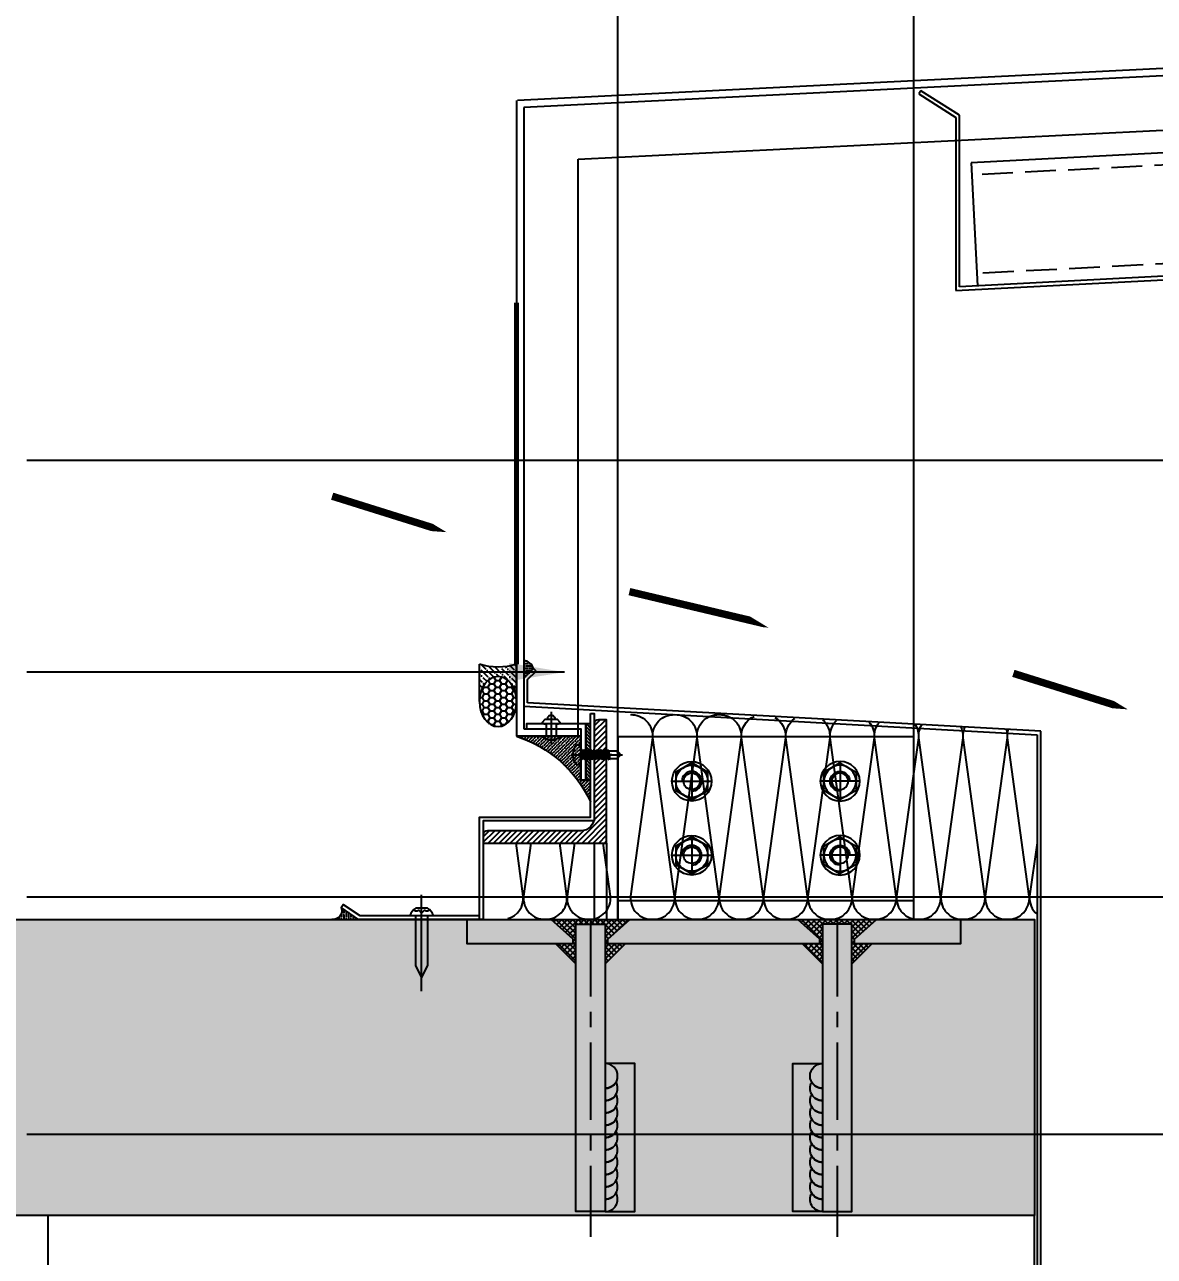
# Model space of a CAD drawing. Extents: x -8792 to 174344, y -43961 to 62816.
# Drawn here: x 20440.2 to 20898.1, y -8611.7 to -8112.2 of the extents above; entities that cross this region are included whole.
import ezdxf
from ezdxf.xclip import XClip

# ---------------------------------------------------------------- set-up
doc = ezdxf.new("R2010")
doc.units = 0
doc.header["$LTSCALE"] = 50
doc.header["$XCLIPFRAME"] = 0
for name, pattern in [('( Hidden )', [0.375, 0.25, -0.125]), ('__DASH', [0.35, 0.25, -0.1]), ('CENTER', [2, 1.25, -0.25, 0.25, -0.25]), ('DASH', [0.35, 0.25, -0.1]), ('DASHED', [0.75, 0.5, -0.25]), ('DOT2', [0.125, 0, -0.125]), ('HIDDEN', [0.375, 0.25, -0.125]), ('JIS_08_15', [17.25, 15, -0.75, 0.75, -0.75])]:
    doc.linetypes.add(name, pattern=pattern)
for name, color, linetype in [('#不锈钢', 25, 'Continuous'), ('#分隔线', 1, 'JIS_08_15'), ('#填充层', 8, 'Continuous'), ('#标注', 1, 'Continuous'), ('#结构边线+内凹外凸边线', 5, 'Continuous'), ('#胶', 95, 'Continuous'), ('#虚线', 8, 'HIDDEN'), ('#配件', 11, 'Continuous'), ('#钢型材', 34, 'Continuous'), ('#钢材', 34, 'Continuous'), ('#铝型材', 3, 'Continuous'), ('#铝板', 2, 'Continuous'), ('0-焊缝', 10, 'Continuous'), ('1 标注线 辅助线', 1, 'CENTER'), ('6 附件', 6, 'Continuous'), ('8 填充 焊缝', 8, 'Continuous'), ('A-FLOR-OTLN', 4, 'DOT2'), ('C-PLNT', 7, 'Continuous'), ('PUB_DIM', 3, 'Continuous'), ('STEEL', 34, 'Continuous'), ('吊顶', 7, 'Continuous'), ('螺钉', 233, 'Continuous')]:
    doc.layers.add(name, color=color, linetype=linetype)
doc.styles.add('JHZX', font='jrs.shx', dxfattribs={"width": 0.6, "bigfont": 'jhz.shx'})
doc.dimstyles.new('JZBZ-15', dxfattribs={"dimscale": 15, "dimtxt": 3, "dimasz": 1.5, "dimexe": 1, "dimexo": 1, "dimgap": 0.5, "dimtad": 1, "dimdec": 0, "dimdsep": 46, "dimtxsty": 'JHZX', "dimblk1": 'ARCHTICK', "dimblk2": 'ARCHTICK', "dimsah": 1, "dimcen": 0, "dimclrd": 1, "dimclre": 1, "dimclrt": 2, "dimadec": 3, "dimazin": 2, "dimtfac": 1, "dimtdec": 0, "dimtix": 1, "dimtmove": 0, "dimatfit": 3, "dimfxl": 0, "dimtolj": 1, "dimlwd": -1, "dimlwe": -1, "dimarcsym": 0})

# ---------------------------------------------------------------- blocks, each defined once
blk = doc.blocks.new('A$Cbd8d7c8c')
at = {"layer": 'A-FLOR-OTLN', "color": 8}
blk.add_lwpolyline([(-22721.24937731028, -15689.86968211655), (-43719.41647269274, -33393.16188598087, 0.413755730742382), (-43991.60535459826, -36560.98194338084, 0.1896724665796431), (122158.1740942716, -126683.0426204044, 0.414786072981368), (124666.0152100509, -124719.4948140864), (133885.1673546026, -48361.88285301649, 0.379931253570586), (116453.2507597166, -23207.94787260017, 0.2364517045148016)], format="xyb", dxfattribs=at)
at = {"layer": '吊顶', "const_width": 3}
blk.add_lwpolyline([(36525.16269515478, -42886.23891143122, 0.056654023901928), (31389.80361110461, -41079.322920529), (30859.08537955373, -40957.77536884585, -0.1125361045485018), (21289.4537036519, -36343.71662567847, -0.0289167358602449), (3039.011338204145, -19971.01165417739, 0.4135317777718731), (-633.6185435920488, -19953.37917324936), (-31397.94016679469, -50352.84389940772, 0.4147813061863365), (-31416.3285705545, -54033.31448566628, 0.1704916733923174), (123964.2830003048, -129414.7104053417, 0.4125640170375961), (126841.1750901889, -127143.2247624403), (136317.5030562885, -48655.55449670245, 1.269194860891986), (87076.80076918215, -54393.31561949174)], format="xyb", dxfattribs=at)
blk = doc.blocks.new('A$C4b3b7db2')
at = {"layer": '#铝型材', "color": 8, "linetype": '( Hidden )', "ltscale": 50}
blk.add_lwpolyline([(92, -30), (0, -30), (0, 0), (200, 0), (200, -30), (108, -30), (108, -669.8888342217542), (200, -669.8888342217542), (200, -699.8888342217542), (0, -699.8888342217542), (0, -669.8888342217542), (92, -669.8888342217542)], close=True, dxfattribs=at)
blk = doc.blocks.new('A$C786C1F8B')
at = {"color": 1, "linetype": 'CENTER', "ltscale": 2.357947691000002}
blk.add_line((4.000050315342378, 20.93265693001376), (4.000050315371482, 0), dxfattribs=at)
at = {"color": 3, "linetype": 'Continuous'}
for p, q in [((5.031534237787127e-05, 18.60181329183615), (5.031534237787127e-05, 16.87833790885634)), ((5.031534237787127e-05, 16.87833790885634), (2.250050315342378, 16.87833790885634)), ((1.890050315356348, 15.7748790700789), (2.450050315354019, 16.09819522082398)), ((1.890050315356348, 15.7748790700789), (2.450050315354019, 15.45156291933381)), ((2.250050315342378, 16.87833790885634), (6.31005031534005, 16.87833790885634)), ((2.450050315354019, 16.67833790885561), (2.450050315354019, 16.09819522082398)), ((2.450050315354019, 15.45156291933381), (2.450050315354019, 14.69819522082616)), ((3.600050315348199, 19.96601854217806), (3.600050315348199, 19.57833790885707)), ((3.600050315348199, 19.57833790885707), (4.400050315336557, 19.57833790885707)), ((4.400050315336557, 19.96601854217806), (4.400050315336557, 19.57833790885707)), ((5.550050315330736, 16.25848059688724), (6.110050315357512, 16.58179674763596)), ((5.550050315330736, 16.25848059688724), (5.550050315330736, 15.50511289837959)), ((5.550050315330736, 15.50511289837959), (6.110050315357512, 15.18179674763451)), ((5.550050315330736, 14.85848059688942), (6.110050315357512, 15.18179674763451)), ((6.110050315357512, 16.67833790885561), (6.110050315357512, 16.58179674763596)), ((6.31005031534005, 16.87833790885634), (8.000050315342378, 16.87833790885634)), ((8.000050315342378, 18.60181329183615), (8.000050315342378, 16.87833790885634)), ((1.890050315356348, 14.37487907007744), (2.450050315354019, 14.69819522082616)), ((1.890050315356348, 14.37487907007744), (2.450050315354019, 14.05156291933235)), ((1.890050315356348, 12.97487907007962), (2.450050315354019, 13.29819522082471)), ((1.890050315356348, 12.97487907007962), (2.450050315354019, 12.6515629193309)), ((1.890050315356348, 11.57487907007817), (2.450050315354019, 11.89819522082325)), ((1.890050315356348, 11.57487907007817), (2.450050315354019, 11.25156291933308)), ((1.890050315356348, 10.17487907008035), (2.450050315354019, 10.49819522082544)), ((1.890050315356348, 10.17487907008035), (2.450050315354019, 9.851562919331627)), ((2.450050315354019, 14.05156291933235), (2.450050315354019, 13.29819522082471)), ((2.450050315354019, 12.6515629193309), (2.450050315354019, 11.89819522082325)), ((2.450050315354019, 11.25156291933308), (2.450050315354019, 10.49819522082544)), ((5.550050315330736, 14.85848059688942), (5.550050315330736, 14.10511289838178)), ((5.550050315330736, 14.10511289838178), (6.110050315357512, 13.78179674763305)), ((5.550050315330736, 13.45848059688797), (6.110050315357512, 13.78179674763305)), ((5.550050315330736, 13.45848059688797), (5.550050315330736, 12.70511289838032)), ((5.550050315330736, 12.70511289838032), (6.110050315357512, 12.38179674763524)), ((5.550050315330736, 12.05848059688651), (6.110050315357512, 12.38179674763524)), ((5.550050315330736, 12.05848059688651), (5.550050315330736, 11.30511289837887)), ((5.550050315330736, 11.30511289837887), (6.110050315357512, 10.98179674763378)), ((5.550050315330736, 10.65848059688869), (6.110050315357512, 10.98179674763378)), ((5.550050315330736, 10.65848059688869), (5.550050315330736, 9.905112898381049)), ((5.550050315330736, 10.65848059688869), (5.550050315330736, 9.905112898381049)), ((1.890050315356348, 8.774879070078896), (2.450050315354019, 9.098195220823982)), ((1.890050315356348, 8.774879070078896), (2.450050315354019, 8.45156291933381)), ((1.890050315356348, 7.374879070077441), (2.450050315354019, 7.698195220826165)), ((1.890050315356348, 7.374879070077441), (2.450050315354019, 7.051562919332355)), ((1.890050315356348, 5.974879070079623), (2.450050315354019, 6.298195220824709)), ((1.890050315356348, 5.974879070079623), (2.450050315354019, 5.651562919334538)), ((2.450050315354019, 9.851562919331627), (2.450050315354019, 9.098195220823982)), ((2.450050315354019, 8.45156291933381), (2.450050315354019, 7.698195220826165)), ((2.450050315354019, 7.051562919332355), (2.450050315354019, 6.298195220824709)), ((2.450050315354019, 5.651562919334538), (2.450050315383123, 2.128337908856338)), ((3.7356233781029, 5.405611094254709), (4.30005031535984, 0.8783379088563379)), ((5.550050315330736, 9.905112898381049), (6.110050315357512, 9.581796747635963)), ((5.550050315330736, 9.258480596887239), (6.110050315357512, 9.581796747635963)), ((5.550050315330736, 9.258480596887239), (5.550050315330736, 8.505112898379593)), ((5.550050315330736, 8.505112898379593), (6.110050315357512, 8.181796747634507)), ((5.550050315330736, 7.858480596889422), (6.110050315357512, 8.181796747634507)), ((5.550050315330736, 7.858480596889422), (5.550050315330736, 7.105112898381776)), ((5.550050315330736, 7.105112898381776), (6.110050315357512, 6.78179674763669)), ((5.550050315330736, 6.458480596887966), (6.110050315357512, 6.78179674763669)), ((5.550050315330736, 6.458480596887966), (5.550050315330736, 5.705112898380321)), ((5.550050315330736, 5.705112898380321), (6.110050315357512, 5.381796747635235)), ((5.550050315330736, 5.058480596890149), (6.110050315357512, 5.381796747635235)), ((5.550050315330736, 5.058480596890149), (5.55005031535984, 2.128337908856338)), ((3.700050315383123, 0.8783379088563379), (2.450050315383123, 2.128337908856338)), ((4.000050315371482, 0.8783379088563379), (3.700050315383123, 0.8783379088563379)), ((4.000050315371482, 0.8783379088563379), (4.30005031535984, 0.8783379088563379)), ((4.30005031535984, 0.8783379088563379), (5.55005031535984, 2.128337908856338))]:
    blk.add_line(p, q, dxfattribs=at)
at = {"color": 6, "linetype": 'Continuous'}
for p, q in [((1.890050315356348, 15.7748790700789), (6.110050315357512, 15.18179674763451)), ((2.310099309572252, 16.87833790885634), (5.550050315330736, 16.25848059688724)), ((2.450050315354019, 16.09819522082398), (5.550050315330736, 15.50511289837959)), ((2.450050315354019, 15.45156291933381), (5.550050315330736, 14.85848059688942)), ((4.000050315342378, 16.87833790885634), (6.110050315357512, 16.58179674763596)), ((1.890050315356348, 14.37487907007744), (6.110050315357512, 13.78179674763305)), ((1.890050315356348, 12.97487907007962), (6.110050315357512, 12.38179674763524)), ((1.890050315356348, 11.57487907007817), (6.110050315357512, 10.98179674763378)), ((1.890050315356348, 10.17487907008035), (6.110050315357512, 9.581796747635963)), ((2.450050315354019, 14.69819522082616), (5.550050315330736, 14.10511289838178)), ((2.450050315354019, 14.05156291933235), (5.550050315330736, 13.45848059688797)), ((2.450050315354019, 13.29819522082471), (5.550050315330736, 12.70511289838032)), ((2.450050315354019, 12.6515629193309), (5.550050315330736, 12.05848059688651)), ((2.450050315354019, 11.89819522082325), (5.550050315330736, 11.30511289837887)), ((2.450050315354019, 11.25156291933308), (5.550050315330736, 10.65848059688869)), ((2.450050315354019, 10.49819522082544), (5.550050315330736, 9.905112898381049)), ((1.890050315356348, 8.774879070078896), (6.110050315357512, 8.181796747634507)), ((1.890050315356348, 7.374879070077441), (6.110050315357512, 6.78179674763669)), ((1.890050315356348, 5.974879070079623), (3.676066081156023, 5.723870923560753)), ((2.450050315354019, 9.851562919331627), (5.550050315330736, 9.258480596887239)), ((2.450050315354019, 9.098195220823982), (5.550050315330736, 8.505112898379593)), ((2.450050315354019, 8.45156291933381), (5.550050315330736, 7.858480596889422)), ((2.450050315354019, 7.698195220826165), (5.550050315330736, 7.105112898381776)), ((2.450050315354019, 7.051562919332355), (5.550050315330736, 6.458480596887966)), ((2.450050315354019, 6.298195220824709), (4.000050315342378, 6.001654059604334)), ((2.450050315354019, 5.651562919334538), (3.7356233781029, 5.405611094254709)), ((4.215267155523179, 5.960479445602687), (5.550050315330736, 5.705112898380321)), ((4.24100719919079, 5.308922639313096), (5.550050315330736, 5.058480596890149)), ((4.416406301956158, 5.619822890963405), (6.110050315357512, 5.381796747635235))]:
    blk.add_line(p, q, dxfattribs=at)
at = {"color": 3, "linetype": 'Continuous'}
for centre, radius, start, end in [((4.000050315342378, 13.47833790885488), 6.5, 93.52812334123192, 127.9798724443311), ((2.250050315342378, 16.67833790885561), 0.2, 0, 90), ((4.000050315342378, 13.47833790885488), 6.5, 52.02012755566894, 86.47187665876807), ((6.31005031534005, 16.67833790885561), 0.2, 90, 180), ((4.039970957644982, 5.62726745161126), 0.3765089506585422, 302.2726027206222, 216.0658530138808), ((1.447966982028447, -1.348745424478693), 3.618601872809016, 37.98492290312215, 73.92320238414577)]:
    blk.add_arc(centre, radius, start, end, dxfattribs=at)
blk = doc.blocks.new('*U287')
at = {"layer": '#分隔线', "ltscale": 0.3}
blk.add_line((9.913205573593586, 0), (-2.882767404109472, 0), dxfattribs=at)
at = {"layer": '#配件', "linetype": 'ByBlock'}
for p, q in [((0, 3.821908176332613), (0, -3.821908176274405)), ((4.999999012852641, 2), (0, 2)), ((4.999999012852641, 2), (4.999999012852641, 3.004293309466448)), ((4.999999012852641, -2), (0, -2)), ((4.999999012852641, -3.004293309437344), (4.999999012852641, -2))]:
    blk.add_line(p, q, dxfattribs=at)
blk.add_lwpolyline([(4.999999012852641, 3.004293309466448), (5.579319339882204, 3.667660129780415), (6.832986630903179, 2.562048547551967), (6.832986630903179, 0), (6.832986630903179, -2.562048547522863), (5.579319339882204, -3.667660129751312), (4.999999012852641, -3.004293309437344)], dxfattribs=at)
for centre, radius, start, end in [((3.465036162175238, 2.91038304567337e-11), 5.158823287655178, 132.196227198181, 227.8037728018191), ((-3.643940506677609, -1.455191522836685e-11), 2.440931445751696, 329.432913049533, 30.56708695069135), ((7.216628063466487, 2.91038304567337e-11), 1.402975053410337, 254.1304234193362, 105.8695765806638)]:
    blk.add_arc(centre, radius, start, end, dxfattribs=at)
blk = doc.blocks.new('*U103')
at = {"layer": '#分隔线'}
blk.add_line((30.66860007832906, 0), (-8.38278161433982, 0), dxfattribs=at)
at = {"layer": '#配件'}
blk.add_line((0, -2.5), (0, 2.5), dxfattribs=at)
blk.add_lwpolyline([(20.18475842155772, 2.5), (0, 2.5), (0, 4.799473508202937, 0.1987875708549928), (-2.982007231388707, 2.404620629298734), (-2.982007231388707, -2.404620629298734, 0.1987875708549928), (0, -4.799473508202937), (0, -2.5), (20.18475842155772, -2.5), (25.18475842155772, 0)], format="xyb", close=True, dxfattribs=at)
blk.add_lwpolyline([(-2.405478117696475, 3.241080682535539), (-1.989523576659849, 2.697537445696071, -0.3041411960105829), (-1.919753829861293, 1.586166758497711), (-1.974378411046928, 1.492467178977677, 0.4444518221764115), (-1.748892736941343, 0.7852682584780268), (-1.150748449959792, 0.1354494374390924, -0.3901742988439682), (-1.150748449959792, -0.1354494440020062), (-1.748892736941343, -0.7852682584634749, 0.4444518221764115), (-1.974378411046928, -1.492467178977677), (-1.919753829861293, -1.586166758497711, -0.3041411960105829), (-1.989523576659849, -2.697537445681519), (-2.405478117696475, -3.241080682535539)], format="xyb", dxfattribs=at)
blk = doc.blocks.new('truytiyuiyuo')
at = {"layer": '#胶'}
h = blk.add_hatch(dxfattribs=at)
h.set_pattern_fill('ANSI36', color=256, style=0)
h.set_pattern_definition([(45, (0, 0), (0.8418990113502336, 3.086963041617522), [3.96875, -0.79375, 0, -0.79375])])
edge = h.paths.add_edge_path()
edge.add_arc((11556.70584332831, 2369.092342191839), 25.94925472622341, 73.20036838979586, 90.00000000000803)
edge.add_line((11556.7058433283, 2395.041596918061), (11556.7058433283, 2398.934117910302))
edge.add_line((11556.7058433283, 2398.934117910302), (11556.88990254223, 2398.93716858482))
edge.add_line((11556.88990254222, 2398.937168584821), (11557.07385088576, 2398.946318770766))
edge.add_line((11557.07385088576, 2398.946318770766), (11557.2575775553, 2398.961562956407))
edge.add_line((11557.2575775553, 2398.961562956407), (11557.44097188077, 2398.982891959217))
edge.add_line((11557.44097188077, 2398.982891959216), (11557.6239233923, 2399.010292931401))
edge.add_line((11557.6239233923, 2399.010292931402), (11557.80632188672, 2399.04374936764))
edge.add_line((11557.80632188672, 2399.04374936764), (11557.98805749401, 2399.083241115026))
edge.add_line((11557.988057494, 2399.083241115026), (11558.16902074342, 2399.128744385208))
edge.add_line((11558.16902074342, 2399.128744385208), (11558.34910262948, 2399.180231768717))
edge.add_line((11558.34910262948, 2399.180231768717), (11558.52819467758, 2399.237672251479))
edge.add_line((11558.52819467758, 2399.237672251479), (11558.70618900936, 2399.301031233495))
edge.add_line((11558.70618900936, 2399.301031233495), (11558.88297840771, 2399.370270549682))
edge.add_line((11558.88297840771, 2399.370270549683), (11559.05845638129, 2399.445348492867))
edge.add_line((11559.05845638129, 2399.445348492867), (11559.23251722874, 2399.526219838903))
edge.add_line((11559.23251722874, 2399.526219838903), (11559.40505610231, 2399.612835873916))
edge.add_line((11559.40505610231, 2399.612835873916), (11559.57596907104, 2399.705144423644))
edge.add_line((11559.57596907104, 2399.705144423644), (11559.74515318334, 2399.80308988487))
edge.add_line((11559.74515318334, 2399.80308988487), (11559.91250652903, 2399.906613258909))
edge.add_line((11559.91250652903, 2399.906613258909), (11560.07792830071, 2400.015652187152))
edge.add_line((11560.07792830071, 2400.015652187152), (11560.2413188545, 2400.130140988626))
edge.add_line((11560.24131885449, 2400.130140988626), (11560.40257977002, 2400.250010699559))
edge.add_line((11560.40257977002, 2400.250010699559), (11560.56161390975, 2400.375189114917))
edge.add_line((11560.56161390975, 2400.375189114917), (11560.71832547745, 2400.505600831906))
edge.add_line((11560.71832547745, 2400.505600831906), (11560.87262007595, 2400.641167295382))
edge.add_line((11560.87262007595, 2400.641167295382), (11561.02440476393, 2400.781806845177))
edge.add_line((11561.02440476393, 2400.781806845178), (11561.17358811199, 2400.927434765286))
edge.add_line((11561.17358811199, 2400.927434765286), (11561.32008025766, 2401.077963334895))
edge.add_line((11561.32008025765, 2401.077963334895), (11561.46379295953, 2401.233301881221))
edge.add_line((11561.46379295953, 2401.233301881221), (11561.60463965045, 2401.393356834134))
edge.add_line((11561.60463965045, 2401.393356834134), (11561.74253548965, 2401.558031782513))
edge.add_line((11561.74253548965, 2401.558031782513), (11561.87739741383, 2401.727227532329))
edge.add_line((11561.87739741383, 2401.727227532329), (11562.0091441872, 2401.900842166388))
edge.add_line((11562.0091441872, 2401.900842166388), (11562.13769645044, 2402.078771105727))
edge.add_line((11562.13769645043, 2402.078771105726), (11562.26297676846, 2402.260907172604))
edge.add_line((11562.26297676846, 2402.260907172605), (11562.3849096771, 2402.447140655065))
edge.add_line((11562.3849096771, 2402.447140655065), (11562.50342172852, 2402.637359373023))
edge.add_line((11562.50342172852, 2402.637359373023), (11562.6184415355, 2402.831448745836))
edge.add_line((11562.6184415355, 2402.831448745836), (11562.7298998144, 2403.029291861321))
edge.add_line((11562.7298998144, 2403.029291861321), (11562.83772942693, 2403.230769546185))
edge.add_line((11562.83772942694, 2403.230769546185), (11562.94186542057, 2403.435760437804))
edge.add_line((11562.94186542057, 2403.435760437804), (11563.04224506767, 2403.64414105733))
edge.add_line((11563.04224506767, 2403.64414105733), (11563.1388079033, 2403.85578588407))
edge.add_line((11563.1388079033, 2403.85578588407), (11563.23149576161, 2404.070567431093))
edge.add_line((11563.23149576161, 2404.070567431093), (11563.32025281091, 2404.288356322028))
edge.add_line((11563.32025281091, 2404.288356322028), (11563.40502558726, 2404.509021368989))
edge.add_line((11563.40502558726, 2404.509021368988), (11563.48576302673, 2404.732429651603))
edge.add_line((11563.48576302673, 2404.732429651604), (11563.56241649608, 2404.958446597077))
edge.add_line((11563.56241649608, 2404.958446597076), (11563.63493982213, 2405.186936061251))
edge.add_line((11563.63493982213, 2405.186936061251), (11563.70328931956, 2405.417760410617))
edge.add_line((11563.70328931956, 2405.417760410617), (11563.76742381717, 2405.650780605219))
edge.add_line((11563.76742381717, 2405.650780605219), (11563.82730468274, 2405.885856282403))
edge.add_line((11563.82730468274, 2405.885856282403), (11563.88289584629, 2406.122845841373))
edge.add_line((11563.88289584629, 2406.122845841373), (11563.93416382176, 2406.361606528479))
edge.add_line((11563.93416382176, 2406.361606528479), (11563.98107772726, 2406.601994523211))
edge.add_line((11563.98107772726, 2406.601994523211), (11564.02360930359, 2406.84386502483))
edge.add_line((11564.02360930359, 2406.84386502483), (11564.06173293132, 2407.08707233959))
edge.add_line((11564.06173293132, 2407.08707233959), (11564.09542564621, 2407.331469968499))
edge.add_line((11564.09542564622, 2407.331469968499), (11564.12466715303, 2407.576910695563))
edge.add_line((11564.12466715303, 2407.576910695563), (11564.14943983779, 2407.823246676467))
edge.add_line((11564.14943983779, 2407.823246676467), (11564.16972877834, 2408.070329527625))
edge.add_line((11564.16972877834, 2408.070329527625), (11564.18552175339, 2408.318010415569))
edge.add_line((11564.18552175339, 2408.318010415569), (11564.19680924984, 2408.566140146592))
edge.add_line((11564.19680924984, 2408.566140146592), (11564.20358446852, 2408.814569256623))
edge.add_line((11564.20358446852, 2408.814569256623), (11564.2058433283, 2409.063148101255))
edge.add_line((11564.2058433283, 2409.063148101254), (11564.2058433283, 2393.934117910303))
edge = h.paths.add_edge_path()
edge.add_arc((11556.70584332831, 2369.092342191838), 25.9492547262234, 90.00000000000803, 106.799631610208)
edge.add_line((11549.20584332831, 2393.934117910302), (11549.20584332831, 2409.063148101288))
edge.add_line((11549.20584332831, 2409.063148101289), (11549.20810218809, 2408.814569256623))
edge.add_line((11549.20810218809, 2408.814569256622), (11549.21487740677, 2408.566140146592))
edge.add_line((11549.21487740677, 2408.566140146592), (11549.22616490322, 2408.318010415569))
edge.add_line((11549.22616490322, 2408.31801041557), (11549.24195787827, 2408.070329527626))
edge.add_line((11549.24195787826, 2408.070329527625), (11549.26224681882, 2407.823246676467))
edge.add_line((11549.26224681882, 2407.823246676467), (11549.28701950357, 2407.576910695563))
edge.add_line((11549.28701950357, 2407.576910695563), (11549.31626101039, 2407.331469968499))
edge.add_line((11549.31626101039, 2407.331469968499), (11549.34995372529, 2407.087072339591))
edge.add_line((11549.34995372528, 2407.087072339591), (11549.38807735302, 2406.84386502483))
edge.add_line((11549.38807735302, 2406.84386502483), (11549.43060892935, 2406.601994523211))
edge.add_line((11549.43060892935, 2406.601994523211), (11549.47752283484, 2406.361606528479))
edge.add_line((11549.47752283484, 2406.361606528479), (11549.52879081032, 2406.122845841373))
edge.add_line((11549.52879081032, 2406.122845841373), (11549.58438197386, 2405.885856282404))
edge.add_line((11549.58438197386, 2405.885856282403), (11549.64426283944, 2405.650780605219))
edge.add_line((11549.64426283944, 2405.650780605219), (11549.70839733705, 2405.417760410617))
edge.add_line((11549.70839733705, 2405.417760410617), (11549.77674683448, 2405.186936061251))
edge.add_line((11549.77674683448, 2405.186936061251), (11549.84927016053, 2404.958446597076))
edge.add_line((11549.84927016053, 2404.958446597076), (11549.92592362988, 2404.732429651603))
edge.add_line((11549.92592362988, 2404.732429651604), (11550.00666106934, 2404.509021368989))
edge.add_line((11550.00666106934, 2404.509021368988), (11550.0914338457, 2404.288356322027))
edge.add_line((11550.0914338457, 2404.288356322028), (11550.18019089499, 2404.070567431093))
edge.add_line((11550.18019089499, 2404.070567431093), (11550.27287875331, 2403.85578588407))
edge.add_line((11550.27287875331, 2403.85578588407), (11550.36944158893, 2403.64414105733))
edge.add_line((11550.36944158893, 2403.64414105733), (11550.46982123604, 2403.435760437804))
edge.add_line((11550.46982123604, 2403.435760437804), (11550.57395722967, 2403.230769546185))
edge.add_line((11550.57395722967, 2403.230769546186), (11550.6817868422, 2403.029291861321))
edge.add_line((11550.6817868422, 2403.029291861321), (11550.79324512111, 2402.831448745836))
edge.add_line((11550.79324512111, 2402.831448745836), (11550.90826492809, 2402.637359373024))
edge.add_line((11550.90826492809, 2402.637359373023), (11551.02677697951, 2402.447140655065))
edge.add_line((11551.02677697951, 2402.447140655065), (11551.14870988815, 2402.260907172604))
edge.add_line((11551.14870988815, 2402.260907172605), (11551.27399020617, 2402.078771105727))
edge.add_line((11551.27399020617, 2402.078771105726), (11551.40254246941, 2401.900842166388))
edge.add_line((11551.40254246941, 2401.900842166388), (11551.53428924278, 2401.72722753233))
edge.add_line((11551.53428924278, 2401.727227532329), (11551.66915116695, 2401.558031782513))
edge.add_line((11551.66915116695, 2401.558031782513), (11551.80704700615, 2401.393356834133))
edge.add_line((11551.80704700616, 2401.393356834134), (11551.94789369708, 2401.233301881221))
edge.add_line((11551.94789369708, 2401.233301881221), (11552.09160639895, 2401.077963334895))
edge.add_line((11552.09160639895, 2401.077963334895), (11552.23809854461, 2400.927434765286))
edge.add_line((11552.23809854461, 2400.927434765286), (11552.38728189267, 2400.781806845177))
edge.add_line((11552.38728189267, 2400.781806845178), (11552.53906658066, 2400.641167295382))
edge.add_line((11552.53906658066, 2400.641167295382), (11552.69336117915, 2400.505600831906))
edge.add_line((11552.69336117915, 2400.505600831906), (11552.85007274686, 2400.375189114917))
edge.add_line((11552.85007274686, 2400.375189114917), (11553.00910688658, 2400.250010699559))
edge.add_line((11553.00910688658, 2400.250010699559), (11553.17036780211, 2400.130140988627))
edge.add_line((11553.17036780211, 2400.130140988627), (11553.3337583559, 2400.015652187152))
edge.add_line((11553.3337583559, 2400.015652187152), (11553.49918012758, 2399.906613258909))
edge.add_line((11553.49918012758, 2399.906613258909), (11553.66653347327, 2399.803089884869))
edge.add_line((11553.66653347327, 2399.803089884869), (11553.83571758557, 2399.705144423644))
edge.add_line((11553.83571758557, 2399.705144423644), (11554.00663055429, 2399.612835873916))
edge.add_line((11554.00663055429, 2399.612835873916), (11554.17916942787, 2399.526219838903))
edge.add_line((11554.17916942787, 2399.526219838903), (11554.35323027531, 2399.445348492867))
edge.add_line((11554.35323027531, 2399.445348492867), (11554.5287082489, 2399.370270549682))
edge.add_line((11554.5287082489, 2399.370270549682), (11554.70549764724, 2399.301031233495))
edge.add_line((11554.70549764724, 2399.301031233495), (11554.88349197903, 2399.237672251479))
edge.add_line((11554.88349197903, 2399.237672251479), (11555.06258402713, 2399.180231768717))
edge.add_line((11555.06258402713, 2399.180231768717), (11555.24266591318, 2399.128744385207))
edge.add_line((11555.24266591319, 2399.128744385208), (11555.4236291626, 2399.083241115026))
edge.add_line((11555.4236291626, 2399.083241115026), (11555.60536476989, 2399.04374936764))
edge.add_line((11555.60536476989, 2399.043749367639), (11555.78776326431, 2399.010292931401))
edge.add_line((11555.78776326431, 2399.010292931402), (11555.97071477583, 2398.982891959217))
edge.add_line((11555.97071477583, 2398.982891959217), (11556.15410910131, 2398.961562956407))
edge.add_line((11556.15410910131, 2398.961562956407), (11556.33783577085, 2398.946318770766))
edge.add_line((11556.33783577085, 2398.946318770765), (11556.52178411438, 2398.93716858482))
edge.add_line((11556.52178411438, 2398.937168584821), (11556.7058433283, 2398.934117910302))
edge.add_line((11556.7058433283, 2398.934117910301), (11556.7058433283, 2395.041596918061))
at = {"layer": '#配件'}
h = blk.add_hatch(dxfattribs=at)
h.set_pattern_fill('HONEY', color=256, style=0)
h.set_pattern_definition([(0, (0, 0), (2.38125, 1.374815), [1.5875, -3.175]), (120, (0, 0), (-2.381249715503903, 1.374815492761695), [1.5875, -3.174999999999999]), (59.99999999999999, (0, 0), (2.844960973469313e-07, 2.749630492761694), [-3.175, 1.5875])])
edge = h.paths.add_edge_path()
edge.add_ellipse((11556.7058433283, 2409.063148101254), major_axis=(0, -10.12903019095288), ratio=0.7404460109807313, start_angle=0, end_angle=360)
at = {"layer": '#胶'}
for p, q in [((11549.20584332831, 2409.063148101254), (11549.20584332831, 2393.934117910302)), ((11564.2058433283, 2409.063148101254), (11564.20584332829, 2393.934117910306))]:
    blk.add_line(p, q, dxfattribs=at)
blk.add_arc((11556.70584332831, 2369.092342191838), 25.94925472622358, 73.20036838975699, 106.799631610243, dxfattribs=at)
at = {"layer": '#配件'}
blk.add_ellipse((11556.7058433283, 2409.063148101254), major_axis=(0, -10.12903019095288), ratio=0.7404460109807313, dxfattribs=at)
blk = doc.blocks.new('M8-6')
at = {"layer": '#分隔线', "ltscale": 0.3}
for p, q in [((0, 8), (0, -8)), ((-8, 0), (8, 0))]:
    blk.add_line(p, q, dxfattribs=at)
at = {"layer": '#配件', "linetype": 'ByBlock'}
blk.add_lwpolyline([(-6.469815450691385, -3.752776749734039), (0.03018454930861481, -7.505553499468078), (6.530184549308615, -3.752776749734039), (6.530184549308615, 3.752776749730401), (0.03018454930861481, 7.505553499460802), (-6.469815450691385, 3.752776749730401)], close=True, dxfattribs=at)
for centre, radius in [((0, 0), 8), ((0.03018454930861481, -3.637978807091713e-12), 6.5), ((0.03018454930861481, -3.637978807091713e-12), 3.323417653296062)]:
    blk.add_circle(centre, radius, dxfattribs=at)
blk.add_arc((0.03018454930861481, -3.637978807091713e-12), 4.0000000000027, 270, 180, dxfattribs=at)
blk = doc.blocks.new('*U101')
at = {"layer": '8 填充 焊缝'}
h = blk.add_hatch(dxfattribs=at)
h.set_pattern_fill('ANSI37', color=256, scale=0.5, style=0)
h.set_pattern_definition([(45, (12.25402859787573, 0), (-1.122532015133644, 1.122532015133644), []), (135, (12.25402859787573, 0), (-1.122532015133644, -1.122532015133644), [])])
h.paths.add_polyline_path([(-66, 0), (-50, 0), (-50, -2), (-56, -2), (-56, -8), (-57, -8)])
h.paths.add_polyline_path([(-64, -10), (-56, -10), (-56, -18)])
h.paths.add_polyline_path([(-57, -10), (-57, -8), (-56, -8), (-56, -10)])
h.paths.add_polyline_path([(-44, -10), (-44, -8), (-43, -8), (-43, -10)])
h.paths.add_polyline_path([(-43, -8), (-44, -8), (-44, -2), (-50, -2), (-50, 0), (-34, 0)])
h.paths.add_polyline_path([(-44, -18), (-44, -10), (-36, -10)])
h = blk.add_hatch(dxfattribs=at)
h.set_pattern_fill('ANSI37', color=256, scale=0.5, style=0)
h.set_pattern_definition([(45, (-194.1756547626883, 772.9268392255399), (-1.122532015133644, 1.122532015133644), []), (135, (-194.1756547626883, 772.9268392255399), (-1.122532015133644, -1.122532015133644), [])])
h.paths.add_polyline_path([(66, 0), (50, 0), (50, -2), (56, -2), (56, -8), (57, -8)])
h.paths.add_polyline_path([(64, -10), (56, -10), (56, -18)])
h.paths.add_polyline_path([(57, -10), (57, -8), (56, -8), (56, -10)])
h.paths.add_polyline_path([(44, -10), (44, -8), (43, -8), (43, -10)])
h.paths.add_polyline_path([(43, -8), (44, -8), (44, -2), (50, -2), (50, 0), (34, 0)])
h.paths.add_polyline_path([(44, -18), (44, -10), (36, -10)])
at = {"layer": '0-焊缝'}
for points in [[(-43.99999999999997, -118.5024274089374, 0.5773502691896258), (-39.66987298107779, -111.0024274089374, -0.2679491924311225), (-43.99999999999997, -113.5024274089374, 0.5773502691896258), (-39.66987298107779, -106.0024274089374, -0.2679491924311225), (-43.99999999999997, -108.5024274089374, 0.5773502691896258), (-39.66987298107779, -101.0024274089374, -0.2679491924311225), (-43.99999999999997, -103.5024274089374, 0.5773502691896258), (-39.66987298107779, -96.00242740893736, -0.2679491924311225), (-43.99999999999997, -98.50242740893736, 0.5773502691896258), (-39.66987298107779, -91.00242740893736, -0.2679491924311225), (-43.99999999999997, -93.50242740893736, 0.5773502691896258), (-39.66987298107779, -86.00242740893736, -0.2679491924311225), (-43.99999999999997, -88.50242740893736, 0.5773502691896258), (-39.66987298107779, -81.00242740893736, -0.2679491924311225), (-43.99999999999997, -83.50242740893736, 0.5773502691896258), (-39.66987298107779, -76.00242740893736, -0.2679491924311225), (-43.99999999999997, -78.50242740893736, 0.5773502691896258), (-39.66987298107779, -71.00242740893736, -0.2679491924311225), (-43.99999999999997, -73.50242740893736, 0.5773502691896258), (-39.66987298107779, -66.00242740893736, -0.2679491924311225), (-43.99999999999997, -68.50242740893736, 0.9999999999999999), (-43.99999999999997, -58.50242740893736, 0.9999999999999999)], [(44, -118.5024274089374, -0.5773502691896258), (39.66987298107782, -111.0024274089374, 0.2679491924311225), (44, -113.5024274089374, -0.5773502691896258), (39.66987298107782, -106.0024274089374, 0.2679491924311225), (44, -108.5024274089374, -0.5773502691896258), (39.66987298107782, -101.0024274089374, 0.2679491924311225), (44, -103.5024274089374, -0.5773502691896258), (39.66987298107782, -96.00242740893736, 0.2679491924311225), (44, -98.50242740893736, -0.5773502691896258), (39.66987298107782, -91.00242740893736, 0.2679491924311225), (44, -93.50242740893736, -0.5773502691896258), (39.66987298107782, -86.00242740893736, 0.2679491924311225), (44, -88.50242740893736, -0.5773502691896258), (39.66987298107782, -81.00242740893736, 0.2679491924311225), (44, -83.50242740893736, -0.5773502691896258), (39.66987298107782, -76.00242740893736, 0.2679491924311225), (44, -78.50242740893736, -0.5773502691896258), (39.66987298107782, -71.00242740893736, 0.2679491924311225), (44, -73.50242740893736, -0.5773502691896258), (39.66987298107782, -66.00242740893736, 0.2679491924311225), (44, -68.50242740893736, -0.9999999999999999), (44, -58.50242740893736, -0.9999999999999999)]]:
    blk.add_lwpolyline(points, format="xyb", dxfattribs=at)
at = {"layer": '1 标注线 辅助线', "ltscale": 0.5}
for p, q in [((-50, 0), (-50, -128.7636060925834)), ((50, 0), (50, -128.7636060925834))]:
    blk.add_line(p, q, dxfattribs=at)
at = {"layer": '6 附件'}
for p, q in [((-57, -8), (-66, 0)), ((-43, -8), (-34, 0)), ((43, -8), (34, 0)), ((57, -8), (66, 0)), ((-57, -10), (-57, -8)), ((-43, -10), (-43, -8)), ((43, -10), (43, -8)), ((57, -10), (57, -8)), ((-64, -10), (-56, -18)), ((-36, -10), (-44, -18)), ((36, -10), (44, -18)), ((64, -10), (56, -18))]:
    blk.add_line(p, q, dxfattribs=at)
at = {"layer": 'STEEL'}
for points in [[(-56, -10), (-100, -10), (-100, 0), (100, 0), (100, -10), (56, -10)], [(44, -10), (-44, -10)], [(-44, -118.5024274089374), (-32, -118.5024274089374), (-32, -58.50242740893736), (-44, -58.50242740893736)], [(44, -118.5024274089374), (32, -118.5024274089374), (32, -58.50242740893736), (44, -58.50242740893736)]]:
    blk.add_lwpolyline(points, dxfattribs=at)
for points in [[(-44, -118.5024274089374), (-56, -118.5024274089374), (-56, -2), (-44, -2)], [(44, -118.5024274089374), (56, -118.5024274089374), (56, -2), (44, -2)]]:
    blk.add_lwpolyline(points, close=True, dxfattribs=at)
blk = doc.blocks.new('GRER')
at = {"layer": '#填充层'}
h = blk.add_hatch(dxfattribs=at)
h.set_pattern_fill('钢筋混凝土', color=256, scale=20, style=0)
h.set_pattern_definition([(45, (-9905.527204318729, -219.9966314937919), (-35.35533905932738, 35.35533905932738), []), (49.99999999999999, (-9905.527204318729, -219.9966314937919), (143.4520365201507, -12.55042699651902), [15, -165]), (355, (-9905.527204318729, -219.9966314937919), (-27.7502667226, 150.4384267400024), [12, -132]), (100.4514, (-9893.572868318734, -221.042499493793), (115.7018763428043, 137.8879084121907), [12.748038, -140.2284224]), (46.18420000000001, (-9905.527204318729, -179.9966314937919), (213.4482097251289, -33.10380286580362), [22.5, -247.5]), (96.6356, (-9887.739855318723, -182.7552928937948), (186.9325411097407, 194.8235741800883), [19.1220576, -210.3426]), (351.1842, (-9905.527204318729, -179.9966314937919), (186.9323890267254, 194.8237201850649), [18, -198]), (21, (-9885.527204318729, -189.9966314937919), (119.3814104236923, -80.52377813306776), [15, -165]), (326.0000000000001, (-9885.527204318729, -189.9966314937919), (48.66306638431634, 145.0300090093706), [12, -132]), (71.4514, (-9875.57875771873, -196.7069526937848), (168.044525716298, 64.50609934199048), [12.748038, -140.2284224]), (37.50000000000001, (-9905.527204318729, -219.9966314937919), (2.431971063458134, 66.5787707662623), [0, -130.4, 0, -134, 0, -132.5]), (7.499999999999999, (-9905.527204318729, -219.9966314937919), (52.61390748842972, 78.88234237647205), [0, -76.39999999999999, 0, -127.4, 0, -50.5]), (327.5, (-9950.127204318735, -219.9966314937919), (106.7644872344818, -4.510974346875951), [0, -50, 0, -156, 0, -207]), (317.5, (-9970.127204318735, -219.9966314937919), (116.6372338684772, 20.02099646646354), [0, -65, 0, -103.6, 0, -147])])
h.paths.add_polyline_path([(-349.999999988082, -219.9966314937919), (-9905.527204318729, -219.9966314937919), (-9905.527204318729, -99.96826341978158), (-349.999999988082, -99.96826341978158)])
at = {"layer": '#胶'}
h = blk.add_hatch(dxfattribs=at)
h.set_pattern_fill('ANSI31', color=256, scale=0.3, angle=-539.9999999999145, style=0)
h.set_pattern_definition([(134.9999999999617, (-60120.03914435999, -90713.9517158866), (0.6735192090806371, 0.6735192090797363), [])])
h.paths.add_polyline_path([(-531.9044722917024, -43.42534253594931), (-529.9044760075631, -43.42534253594931), (-529.9044742006809, -20.67466858809348), (-531.9044704847038, -20.67466858809348)])
at = {"layer": 'C-PLNT', "ltscale": 10}
h = blk.add_hatch(dxfattribs=at)
h.set_pattern_fill('硅酮建筑密封胶浙院版', color=8)
h.set_pattern_definition([(0, (-60900.04771802237, -90428.13018281711), (0, 1.905), [2.38125, -0.9525]), (0, (-60900.52396802243, -90428.13018281711), (0, 1.905), [0, -3.33375]), (0, (-60898.38084302249, -90427.17768281722), (0, 1.905), [2.38125, -0.9525]), (0, (-60898.85709302244, -90427.17768281722), (0, 1.905), [0, -3.33375])])
edge = h.paths.add_edge_path()
edge.add_arc((-557.5332100696396, 0.5350468243705109), 4.596141897044661, 375.0073945801457, 442.6365875225298)
edge.add_line((-556.944157878519, 5.09328528388869), (-556.944157878519, -2.080843408999499))
edge.add_line((-556.944157878519, -2.080843408941291), (-553.0938314724481, 1.725188836455345))
h = blk.add_hatch(dxfattribs=at)
h.set_pattern_fill('TEMP', color=8)
h.set_pattern_definition([(45, (-60931.26541333308, -90495.05734132975), (-1.122532015133644, 1.122532015133644), [])])
edge = h.paths.add_edge_path()
edge.add_line((-523.4044742006809, -69.00800192158204), (-523.4044742006809, -19.00800192158204))
edge.add_line((-523.4044742006809, -19.00800192158204), (-526.7378075340239, -19.00800192158204))
edge.add_arc((-526.737807534053, -20.67466858809348), 1.666666666656965, 450, 540)
edge.add_line((-528.4044742006809, -20.67466858809348), (-528.4044742006809, -58.50800192143652))
edge.add_arc((-533.9044742006809, -58.50800192158204), 5.5, 270, 360, ccw=False)
edge.add_line((-533.9044742006809, -64.00800192158204), (-571.7378075340239, -64.00800192158204))
edge.add_arc((-571.737807534053, -65.67466858809348), 1.666666666656965, 450, 540)
edge.add_line((-573.4044742006809, -65.67466858809348), (-573.4044742006809, -69.00800192143652))
edge.add_line((-573.4044742006809, -69.00800192158204), (-523.4044742006809, -69.00800192158204))
h = blk.add_hatch(dxfattribs=at)
h.set_pattern_fill('硅酮建筑密封胶浙院版', color=8, angle=45)
h.set_pattern_definition([(45, (-60924.42865372845, -90477.95851907902), (-1.347038418160373, 1.347038418160373), [2.38125, -0.9525]), (45, (-60924.76541333308, -90478.29527868354), (-1.347038418160373, 1.347038418160373), [0, -3.33375]), (45, (-60923.92351432168, -90476.10634125397), (-1.347038418160373, 1.347038418160373), [2.38125, -0.9525]), (45, (-60924.26027392619, -90476.44310085848), (-1.347038418160373, 1.347038418160373), [0, -3.33375])])
edge = h.paths.add_edge_path()
edge.add_arc((-575.5364397548838, -73.56829716952052), 50.36783920825565, 385.0451799951283, 431.96678918378564, ccw=False)
edge.add_line((-529.9044742006809, -52.24593927536625), (-529.904476007534, -43.42534253594931))
edge.add_line((-529.9044760075631, -43.42534253594931), (-533.904474404495, -43.42534222095856))
edge.add_line((-533.9044744045241, -43.42534222092945), (-533.9044687788701, -25.67468329815893))
edge.add_line((-533.9044687788701, -25.67468329810072), (-559.9441578780825, -25.67466531333048))
h = blk.add_hatch(dxfattribs=at)
h.set_pattern_fill('硅酮建筑密封胶浙院版', color=8, angle=-90.00000000000001)
h.set_pattern_definition([(270, (-60827.24483805115, -90520.25312200491), (1.905, -3.499428228563561e-16), [2.38125, -0.9525]), (270, (-60827.24483805115, -90519.77687200485), (1.905, -3.499428228563561e-16), [0, -3.33375]), (270, (-60826.29233805102, -90521.91999700502), (1.905, -3.499428228563561e-16), [2.38125, -0.9525]), (270, (-60826.29233805102, -90521.44374700496), (1.905, -3.499428228563561e-16), [0, -3.33375])])
edge = h.paths.add_edge_path()
edge.add_arc((-634.3066052140202, -96.42241890460718), 3.541304334508606, 262.1816519655104, 380.9494632790468, ccw=False)
edge.add_line((-634.7883388865739, -99.93080443923827), (-624.0592615270871, -99.93062449170975))
edge.add_line((-624.0592615271453, -99.93062449165154), (-630.9993947110779, -95.15624550479697))
at = {"layer": '#不锈钢', "ltscale": 10}
for p, q in [((-518.8928149018902, -99.92221382065327), (-518.9008597007487, 1281.64091384114)), ((-396.036065092776, 236.0324272314319), (-396.8361811870709, 234.7636426809477)), ((-396.8361811870709, 234.7636426809477), (-381.805969206267, 225.2853474876611)), ((-380.305969206267, 226.1127739079529), (-396.036065092776, 236.0324272314319)), ((-381.805969206267, 225.2853474876611), (-381.8059692060342, 155.018065754266)), ((-380.3059692060342, 156.5971907677595), (-380.305969206267, 226.1127739079529)), ((-381.8059692060342, 155.0180657542951), (-240.3928423353937, 162.2907222475042)), ((-553.0938314724481, 1.72518883633893), (-556.944157878519, -2.080843408941291)), ((-555.444157878519, -2.707253213855438), (-552.0393251610221, 0.6584103031782433)), ((-552.0393251610221, 0.6584103031782433), (-553.0938314724481, 1.72518883633893)), ((-556.944157878519, -2.080843408941291), (-556.9441578784026, -13.43816530902404)), ((-555.444157878519, -12.13646399707068), (-555.444157878519, -2.707253213855438)), ((-556.9441578784026, -13.43816530902404), (-348.9360603034729, -25.12161251192447)), ((-347.4360603034729, -23.62161251192447), (-555.444157878519, -12.13646399707068)), ((-347.4360603034729, -398.4261109427316), (-347.4360603034729, -23.62161251192447)), ((-348.9360603034729, -25.12161251192447), (-348.9360603034729, -399.9261109427316))]:
    blk.add_line(p, q, dxfattribs=at)
blk.add_lwpolyline([(-398.8127929969924, -99.92221382065327), (-398.8127929969924, 433.3580378711631)], dxfattribs=at)
blk.add_lwpolyline([(-529.9044742006809, -16.43153690814506), (-528.4044742006809, -16.43153690814506), (-528.4044742006809, -60.00800192158204), (-573.4040927480673, -60.00784168962855), (-573.4040927480673, -99.92595080996398), (-624.0591190580744, -99.93076861661393), (-630.999394711107, -95.15624550485518), (-630.1643031948479, -93.94235142937396), (-623.4329298781231, -98.4306453083409), (-574.9040927480673, -98.42609346855897), (-574.9040927480673, -58.50784168962855), (-529.9044742006809, -58.50800192158204)], close=True, dxfattribs=at)
at = {"layer": '#标注', "elevation": -3.17425786517598e-08}
for points in [[(-588.3148281315807, 57.06894894500147, 0, 7.5, 0), (-603.1247401365545, 61.78019325775676, 3, 3, 0), (-634.676660013618, 71.6642769400205, 3, 3, 0)], [(-457.8171418746933, 18.3659030268318, 0, 7.5, 0), (-472.6270538796671, 23.0771473395871, 3, 3, 0), (-514.1789737567306, 32.96123102185084, 3, 3, 0)], [(-312.1658037259476, -14.77829993527848, 0, 7.5, 0), (-326.9757157309214, -10.06705562252318, 3, 3, 0), (-358.5276356079848, -0.1829719402594492, 3, 3, 0)]]:
    blk.add_lwpolyline(points, format="xyseb", dxfattribs=at)
at = {"layer": '#结构边线+内凹外凸边线'}
blk.add_lwpolyline([(-349.999999988082, -219.9966314937919), (-9905.527204318729, -219.9966314937919), (-9905.527204318729, -99.96826341978158), (-349.999999988082, -99.96826341978158)], close=True, dxfattribs=at)
at = {"layer": '#胶'}
blk.add_lwpolyline([(-531.9044722917024, -43.42534253594931), (-529.9044760075631, -43.42534253594931), (-529.9044742006809, -20.67466858809348), (-531.9044704847038, -20.67466858809348)], close=True, dxfattribs=at)
at = {"layer": '#虚线', "color": 8, "linetype": 'DASH'}
for p, q in [((-218.9088703303132, 209.9570623659529), (-375.3549396699527, 201.9112850950332)), ((-236.0540680736303, 169.0224488369422), (-373.3005171358818, 161.9640780830523))]:
    blk.add_line(p, q, dxfattribs=at)
at = {"layer": '#钢型材', "linetype": 'DASHED', "ltscale": 10}
blk.add_lwpolyline([(-518.901772815967, -92.2454097023292), (-398.8127929969924, -92.24151257859194)], dxfattribs=at)
at = {"layer": '#钢材', "ltscale": 10}
for p, q in [((-216.7657206124859, 215.0738890570356), (-375.6117424867116, 206.9046859714435)), ((-375.6117424867116, 206.9046859714726), (-373.043714319123, 156.9706772065838)), ((-238.1972177915741, 163.9056221458013), (-380.3059692060342, 156.5971907677595)), ((-573.4044742006809, -69.00800192158204), (-573.4039370976388, -99.92993157252204)), ((-528.4044742006809, -69.00800192158204), (-528.4044742006809, -99.9261110421503)), ((-523.4044742006809, -69.00800192158204), (-523.4044742006809, -99.9261110421503))]:
    blk.add_line(p, q, dxfattribs=at)
blk.add_lwpolyline([(-380.305969206267, 165.0738890572684), (-380.3059692061506, 215.0738890572684)], dxfattribs=at)
blk.add_lwpolyline([(-523.4044742006809, -69.00800192158204), (-523.4044742006809, -19.00800192158204), (-526.737807534053, -19.00800192158204, 0.4142135623730951), (-528.4044742006809, -20.67466858809348), (-528.4044742006809, -58.50800192158204, -0.4142135623730951), (-533.9044742006809, -64.00800192158204), (-571.737807534053, -64.00800192158204, 0.4142135623730951), (-573.4044742006809, -65.67466858809348), (-573.4044742006809, -69.00800192158204), (-523.4044742006809, -69.00800192158204)], format="xyb", dxfattribs=at)
at = {"layer": '#铝型材'}
blk.add_lwpolyline([(-531.904481038684, -43.42534285469446), (-531.9044660730287, -20.67466890707146), (-555.9044660730287, -20.67466468119528), (-555.9044667067938, -22.67466468096245), (-533.9044667067938, -22.67466827307362), (-533.904481038684, -43.42534222092945)], close=True, dxfattribs=at)
at = {"layer": '#铝板', "ltscale": 20}
for p, q in [((-257.443897470017, 247.120649326389), (-559.482217277633, 232.0976459950325)), ((-260.443897470017, 243.9584961043729), (-556.944157878519, 229.224209929409)), ((-559.944157878519, 232.0738890700159), (-559.944157878519, -25.67466531309765)), ((-556.944157878519, 229.224209929409), (-556.944157878519, -22.67466531309765)), ((-534.944157878519, 208.3265628934023), (-257.443897470017, 222.0837070688431)), ((-534.944157878519, -25.67466531309765), (-534.944157878519, 208.3265628934023)), ((-556.944157878519, -22.67466531309765), (-534.944157878519, -22.67466531309765)), ((-559.944157878519, -25.67466531309765), (-534.944157878519, -25.67466531309765))]:
    blk.add_line(p, q, dxfattribs=at)
at = {"layer": 'C-PLNT', "color": 8, "ltscale": 10}
for points in [[(-553.0938314724481, 1.72518883633893, 0.3039623717041654), (-556.944157878519, 5.09328528388869), (-556.944157878519, -2.080843408941291)], [(-630.999394711107, -95.15624550485518, -0.5702121912520165), (-634.7888749792473, -99.93097175296862), (-624.0593628243078, -99.93062449491117)]]:
    blk.add_lwpolyline(points, format="xyb", close=True, dxfattribs=at)
blk.add_lwpolyline([(-559.944157878519, -25.67466531309765, -0.2076434818099816), (-529.9044742006809, -52.24593927536625), (-529.9044760075631, -43.42534253594931), (-533.9044744045241, -43.42534222092945), (-533.9044687788701, -25.67468329810072), (-559.9441578780534, -25.67466531333048)], format="xyb", dxfattribs=at)
at = {"layer": 'PUB_DIM', "color": 8, "ltscale": 10}
for p, q in [((-529.9044742006809, -58.50800192158204), (-529.9044742006809, -52.24593927536625)), ((-574.9041665834375, -99.9797807057621), (-574.9040189126972, -58.50784703122918)), ((-574.9040189126972, -58.50784703122918), (-529.9044742006809, -58.50800192158204))]:
    blk.add_line(p, q, dxfattribs=at)
at = {"layer": 'PUB_DIM', "linetype": '__DASH', "ltscale": 60, "const_width": 2}
blk.add_lwpolyline([(-559.9441578781698, 3.491717895609327), (-559.944157878519, 150.0738890570356)], dxfattribs=at)
at = {"layer": 'PUB_DIM', "color": 8}
for points in [[(-513.7560203475878, -16.91985165898222, -0.4517179999997925), (-504.840980340261, -26.26561845897231), (-513.6844032525551, -90.57405165897217, 0.451718), (-504.7693747479934, -99.91985165898222, 0.451718), (-495.8543347406667, -90.57405165897217), (-504.6977691559587, -26.26561845897231, -0.451718), (-495.7827291486319, -16.91985165898222, -0.451718), (-486.8676891413052, -26.26561845897231), (-495.7111120535992, -90.57405165897217, 0.451718), (-486.7960835490376, -99.91985165898222, 0.451718), (-477.8810435417108, -90.57405165897217), (-486.7244779570028, -26.26561845897231, -0.451718), (-477.8094379496761, -16.91985165898222, -0.451718), (-468.8943979423493, -26.26561845897231), (-477.7378208546434, -90.57405165897217, 0.451718), (-468.8227923500817, -99.91985165898222, 0.451718), (-459.907752342755, -90.57405165897217), (-468.751186758047, -26.26561845897231, -0.3217944751253332), (-463.6250469542574, -17.63408959109802, -0.3217944751253332)], [(-455.2062982728239, -18.05805513320956, -0.2918474530209922), (-450.9211067433935, -26.26561845897231), (-459.7645296556875, -90.57405165897217, 0.451718), (-450.8495011511259, -99.91985165898222, 0.451718), (-441.9344611437991, -90.57405165897217), (-450.7778955590911, -26.26561845897231, -0.268082443542938), (-447.1329486758914, -18.46462648559827, -0.268082443542938)], [(-435.866837920621, -19.03198428812902, -0.2395813405972073), (-432.9478155444376, -26.26561845897231), (-441.7912384567317, -90.57405165897217, 0.451718), (-432.87620995217, -99.91985165898222, 0.451718), (-423.9611699448433, -90.57405165897217), (-432.8046043601353, -26.26561845897231, -0.2266336402249062), (-430.1973269267473, -19.31749908288475, -0.2266336402249062)], [(-416.9586064282339, -19.98419689305592, -0.1989107817655905), (-414.9745243454818, -26.26561845897231), (-423.8179472577758, -90.57405165897217, 0.451718), (-414.9029187532142, -99.91985165898222, 0.451718), (-405.9878787458874, -90.57405165897217), (-414.8313131611794, -26.26561845897231, -0.191174870295752), (-413.0092961655464, -20.18308291875292, -0.191174870295752)], [(-398.2987467215862, -20.92390157270711, -0.1639638117153926), (-397.0012331465259, -26.26561845897231), (-405.84465605882, -90.57405165897217, 0.451718), (-396.9296275542583, -99.91985165898222, 0.451718), (-388.0145875469316, -90.57405165897217), (-396.8580219622236, -26.26561845897231, -0.1592763124379142), (-395.6432705399347, -21.05763051996473, -0.1592763124379142)], [(-379.8149893665686, -21.85473779344466, -0.132427700389045), (-379.0279419475701, -26.26561845897231), (-387.8713648598641, -90.57405165897217, 0.451718), (-378.9563363553025, -99.91985165898222, 0.451718), (-370.0412963479757, -90.57405165897217), (-378.8847307632677, -26.26561845897231, -0.1296750913244877), (-378.1369002806023, -21.9392458332004, -0.1296750913244877)], [(-361.4705378529616, -22.77855861547869, -0.1030896225945168), (-361.0546507486142, -26.26561845897231), (-369.8980736609083, -90.57405165897217, 0.451718), (-360.9830451563466, -99.91985165898222, 0.451718), (-352.0680051490199, -90.57405165897217), (-360.9114395643119, -26.26561845897231, -0.1015958408561512), (-360.51161996671, -22.82684941927437, -0.1015958408561512)], [(-563.4040927480673, -99.60939636302646, 0.3628364438406881), (-557.2068759162212, -90.5764841515338), (-560.125371110742, -69.00800192158204)], [(-554.1474562271032, -69.00800192158204), (-557.0659476254368, -90.5764841515338, 0.451718), (-548.293735945248, -99.92228415154386, 0.451718), (-539.5215129464632, -90.5764841515338), (-542.440008140984, -69.00800192158204)], [(-536.4620932572288, -69.00800192158204), (-539.3805846556788, -90.5764841515338, 0.451718), (-530.60837297549, -99.92228415154386, 0.451718), (-521.8361499765888, -90.5764841515338), (-524.754645171226, -69.00800192158204)], [(-348.9360603034729, -68.84038120304467), (-351.9247824619524, -90.57405165897217, 0.2424105033963672), (-348.9360603034729, -97.8678173556109, 0.2424105033963672)]]:
    blk.add_lwpolyline(points, format="xyb", dxfattribs=at)
at = {"layer": 'STEEL'}
blk.add_lwpolyline([(-398.8127929969924, -25.9616836126952), (-518.901772815967, -25.96558073480264), (-518.901772815967, -99.92611094276072), (-398.8127929969924, -99.92221382065327)], close=True, dxfattribs=at)
at = {"layer": '#配件'}
for p in [(-488.9319573652465, -43.95850824043737), (-488.9319573652465, -73.95850824043737)]:
    blk.add_blockref('M8-6', p, dxfattribs=at)
at = {"layer": '#配件', "xscale": -1}
for p in [(-428.7826084477128, -43.95461111832992), (-428.7826084477128, -73.95461111832992)]:
    blk.add_blockref('M8-6', p, dxfattribs=at)
at = {"layer": '#配件', "linetype": 'ByBlock', "rotation": 270}
blk.add_blockref('*U103', (-598.3912550907116, -98.4284115327755), dxfattribs=at)
at = {"xscale": -1, "rotation": 180}
blk.add_blockref('truytiyuiyuo', (-12124.15000120681, 2397.425835806062), dxfattribs=at)
at = {"color": 4, "xscale": -1, "rotation": 89.99871662604784}
blk.add_blockref('A$C786C1F8B', (-517.0261350116925, -29.17508626461495), dxfattribs=at)
at = {"ltscale": 10, "xscale": -2}
blk.add_blockref('A$C4b3b7db2', (-349.999999988082, -219.9966314937919), dxfattribs=at)
at = {"layer": 'STEEL'}
blk.add_blockref('*U101', (-479.944157878519, -99.92611094811582), dxfattribs=at)
at = {"layer": '螺钉', "xscale": -1, "rotation": 270}
blk.add_blockref('*U287', (-545.8711338866269, -25.67466495244298), dxfattribs=at)
blk = doc.blocks.new('_ARCHTICK')
at = {"color": 0, "linetype": 'ByBlock', "const_width": 0.15}
blk.add_lwpolyline([(-0.5, -0.5), (0.5, 0.5)], dxfattribs=at)
blk = doc.blocks.new('*D313')
at = {"layer": '#标注', "color": 1, "ltscale": 10, "transparency": 16777216}
for p, q in [((20639.56321172255, -8106.539641844123), (20639.56321172255, -8002.128232967167)), ((21199.50736960072, -8110.031359739733), (21199.50736960072, -8002.128232967167)), ((21199.50736960072, -8017.128232967167), (20639.56321172255, -8017.128232967167))]:
    blk.add_line(p, q, dxfattribs=at)
at = {"layer": 'Defpoints', "color": 0, "ltscale": 10, "transparency": 16777216}
for p in [(20639.56321172255, -8017.128232967167), (20639.56321172255, -8121.539641844123), (21199.50736960072, -8125.031359739733)]:
    blk.add_point(p, dxfattribs=at)
at = {"layer": '#标注', "color": 1, "ltscale": 10, "transparency": 16777216, "xscale": 22.5, "yscale": 22.5, "zscale": 22.5, "rotation": 180}
blk.add_blockref('_ARCHTICK', (20639.56321172255, -8017.128232967167), dxfattribs=at)
at = {"layer": '#标注', "color": 1, "ltscale": 10, "transparency": 16777216, "xscale": 22.5, "yscale": 22.5, "zscale": 22.5}
blk.add_blockref('_ARCHTICK', (21199.50736960072, -8017.128232967167), dxfattribs=at)
at = {"layer": '#标注', "color": 2, "ltscale": 10, "transparency": 16777216, "insert": (20919.53529066163, -7987.128232967167), "char_height": 45, "attachment_point": 5, "style": 'JHZX'}
blk.add_mtext('\\A1;560', dxfattribs=at)

msp = doc.modelspace()

# ---------------------------------------------------------------- block references
at = {"ltscale": 10}
ref = msp.add_blockref('A$Cbd8d7c8c', (-20242.46806117281, 78224.5609662563), dxfattribs=at)
XClip(ref).set_block_clipping_path([(33737.50244534825, -58253.8739175466), (58527.50083062466, -28195.84206926801)])
ref = msp.add_blockref('A$Cbd8d7c8c', (22321.9819401807, 94074.68456757195), dxfattribs=at)
XClip(ref).set_block_clipping_path([(76291.00630252008, -72283.99184971683), (103268.9259821397, -47877.30861059863)])
ref = msp.add_blockref('GRER', (22861.04131352461, -8375.090850067369))
XClip(ref).set_block_clipping_path([(-5612.00662817822, -2679.720156124282), (-3701.991323613409, 1634.047083641507)])
ref = msp.add_blockref('GRER', (21199.50736960072, -8375.090850067369))
XClip(ref).set_block_clipping_path([(-2002.5017468249316, -2670.9529163586612), (939.5273157459087, 1634.0470836415116)])

# ---------------------------------------------------------------- dimensions: what is measured, and where the dimension line sits
at = {"layer": '#标注', "ltscale": 10}
dim = msp.add_linear_dim(base=(20639.56321172255, -8017.128232967167), p1=(21199.50736960072, -8125.031359739733), p2=(20639.56321172255, -8121.539641844123), dimstyle='JZBZ-15', dxfattribs=at)
dim.commit()
dim.dimension.update_dxf_attribs({"geometry": '*D313', "text_midpoint": (20919.53529066163, -7987.128232967167)})

# ---------------------------------------------------------------- leaders
for points in [[(21067.91738911394, -8288.88889957562), (20441.00674043778, -8288.88889957562)], [(20659.02254538955, -8374.762415202968), (20441.00674043778, -8374.762415202968)], [(21189.19105313149, -8466.006213318724), (20441.00674043778, -8466.006213318724)], [(21071.39211996126, -8562.299301833547), (20441.00674043778, -8562.299301833547)]]:
    msp.add_leader(points, dimstyle='JZBZ-15', dxfattribs=at)

doc.saveas('drawing.dxf')
